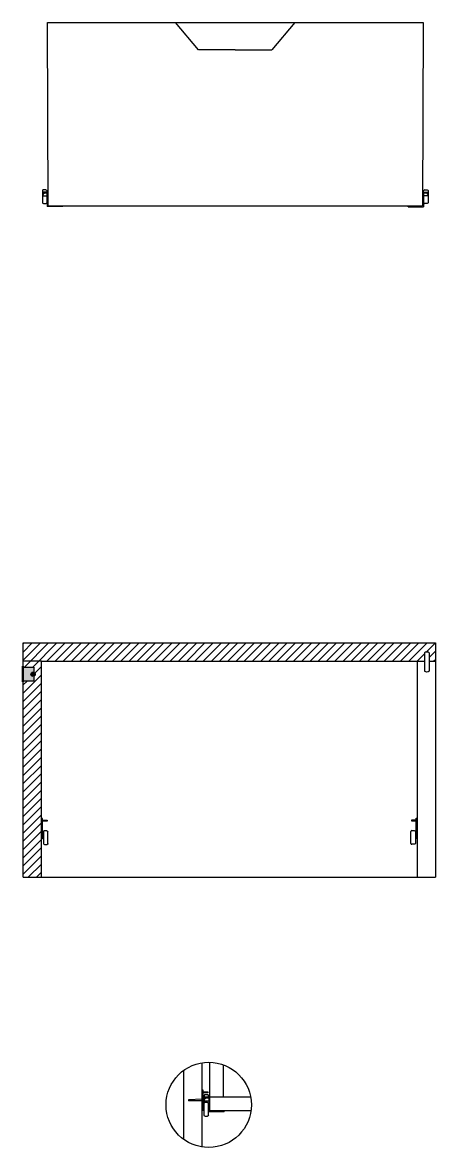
# Model space of a CAD drawing. Header units: millimetres. Extents: x -728 to 1441, y -1370 to 450.
# Drawn here: x -559.5 to -514.4, y 154.3 to 277.1 of the extents above; entities that cross this region are included whole.
import ezdxf

# ---------------------------------------------------------------- set-up
doc = ezdxf.new("R2010")
doc.units = ezdxf.units.MM
doc.linetypes.add('ACAD_ISO02W100', pattern=[15, 12, -3])
for name, color, linetype in [('campitura viti', 31, 'Continuous'), ('Dettagli', 252, 'Continuous'), ('Linee da tratteggiare', 9, 'ACAD_ISO02W100'), ('Simbolo zoom', 140, 'Continuous'), ('Tratteggi', 252, 'Continuous')]:
    doc.layers.add(name, color=color, linetype=linetype)

msp = doc.modelspace()

# ---------------------------------------------------------------- hatches: boundary and pattern name
at = {"layer": 'campitura viti', "transparency": 33554516}
h = msp.add_hatch(color=256, dxfattribs=at)
h.dxf.hatch_style = 1
h.paths.add_polyline_path([(-559.4368388710961, 206.7354301664045), (-559.4368388710961, 206.8347709504951), (-559.5101413640571, 206.8347709504951), (-559.5101413640571, 205.116568412016), (-559.4368388710964, 205.116568412016), (-559.4368388710964, 205.2076227303905)])
h.paths.add_polyline_path([(-558.2872710916656, 206.7354301664045), (-559.4368388710961, 206.7354301664045), (-559.4368388710961, 205.2076227303905), (-558.2872710916656, 205.2076227303905), (-558.2872710916656, 205.7239698714833, -0.5103880979207747), (-558.6005193205438, 205.9509033716013, -0.5103880979207747), (-558.2872710916656, 206.1778368717193)])
h = msp.add_hatch(color=256, dxfattribs=at)
h.dxf.hatch_style = 1
h.paths.add_polyline_path([(-558.1228685229416, 205.9509033716013, 1), (-558.6005193205438, 205.9509033716013, 1)])
at = {"layer": 'Tratteggi', "transparency": 33554516}
h = msp.add_hatch(dxfattribs=at)
h.set_pattern_fill('ANSI31', color=256, scale=0.2)
h.set_pattern_definition([(45, (0, 0), (-0.4490128060534577, 0.4490128060534577), [])])
h.paths.add_polyline_path([(-557.4368388710964, 207.3605215958887), (-558.1941612597384, 207.3605215958887), (-559.4368388710964, 207.3605215958887), (-559.4368388710964, 206.7354301664045), (-558.2872710916656, 206.7354301664045), (-558.2872710916656, 206.1767413129446, -0.6559905475920147), (-558.2872710916656, 205.7409331132103), (-558.2872710916656, 205.2076227303905), (-559.4368388710964, 205.2076227303905), (-559.4368388710964, 183.7924001687648), (-557.4368388710964, 183.7924001687648)])
h.paths.add_polyline_path([(-514.4368388710964, 209.3605215958887), (-559.4368388710964, 209.3605215958887), (-559.4368388710964, 207.3605215958887), (-558.1941612597384, 207.3605215958887), (-557.4368388710964, 207.3605215958887), (-516.4368388710964, 207.3605215958887), (-515.6276814417015, 207.3605215958887), (-515.6276814417015, 208.2732711007066, -0.4086879495182745), (-515.1276814417015, 208.2732711007066), (-515.1276814417015, 207.3605215958887), (-514.4368388710964, 207.3605215958887)])

# ---------------------------------------------------------------- linework, layer by layer
for p, q in [((-540.2959191786285, 274.0859592615375), (-542.7959191786285, 277.0859592615375)), ((-529.7959191786285, 277.0859592615375), (-532.2959191786285, 274.0859592615375)), ((-536.2959191786285, 274.0859592615375), (-540.2959191786285, 274.0859592615375)), ((-536.2959191786285, 274.0859592615375), (-532.2959191786285, 274.0859592615375)), ((-556.7146917953687, 257.0865554014736), (-515.8491800822339, 257.0866334651191)), ((-558.1941612597384, 207.3605215958887), (-559.4344360485384, 207.3605215958887)), ((-557.4368388710964, 207.3605215958887), (-558.1941612597384, 207.3605215958887)), ((-516.4368388710964, 207.3605215958887), (-515.6276814417015, 207.3605215958887)), ((-515.1276814417015, 207.3605215958887), (-514.4367713037439, 207.3605215958887)), ((-516.4401414971471, 190.2238012663693), (-516.4401414971471, 188.0377112831115))]:
    msp.add_line(p, q)
for points in [[(-556.71396750533, 257.0859592615375), (-556.7959191786285, 277.0859592615375), (-515.7959191786285, 277.0859592615375), (-515.8511380083601, 257.0859592615375)], [(-542.7959191786285, 277.0859592615375), (-529.7959191786285, 277.0859592615375)], [(-559.4368388710964, 206.7354301664045), (-559.4368388710964, 209.3605215958887), (-514.4368388710964, 209.3605215958887), (-514.4368388710964, 183.7924001687648)], [(-557.4368388710964, 183.7924001687648), (-557.4368388710964, 207.3605215958887), (-516.4368388710964, 207.3605215958887), (-516.4368388710964, 183.7924001687648)], [(-559.4368388710964, 183.7924001687648), (-559.4368388710964, 205.2076227303905)], [(-539.8883821251638, 154.3472225263046), (-539.8883821251638, 163.5503667468995)], [(-541.8867428070153, 155.1563110954898), (-541.8883821251638, 162.6350428867477)]]:
    msp.add_lwpolyline(points)
at = {"layer": 'Dettagli'}
for p, q in [((-557.3312037599844, 258.7502848309697), (-557.3320231007119, 257.4209296741584)), ((-556.7234327957649, 258.5824962428165), (-557.2994516281024, 258.5824962428165)), ((-557.2994516281024, 258.5824962428165), (-557.2994516281024, 258.4824962428165)), ((-557.2992694555478, 258.3769693552698), (-557.1992361490143, 258.3769693552698)), ((-557.2992694555478, 258.1769693552698), (-556.8200217432668, 258.1769693552698)), ((-557.2992361490142, 258.4813722448608), (-557.2992361490142, 258.1770220922403)), ((-556.9504767741564, 258.8383535654676), (-557.2174153185197, 258.837726780867)), ((-557.2006488094949, 258.4824962428165), (-556.8183164487455, 258.4824962428165)), ((-557.1994516281025, 258.4824962428165), (-557.1994516281025, 258.4824962428165)), ((-557.1992361490143, 258.4813722448608), (-557.1992361490143, 258.3769693552698)), ((-556.8325649838298, 257.4309692239891), (-556.8322087502531, 258.4824962428165)), ((-556.8321748725143, 258.5824962428165), (-556.8321253375852, 258.7287129942985)), ((-556.8191977243857, 258.4824962428165), (-556.8187627562966, 256.9852978823948)), ((-515.8388294562446, 258.5692674573189), (-515.2628106239072, 258.5692674573189)), ((-515.3616134425147, 258.4692674573189), (-515.7439458032641, 258.4692674573189)), ((-515.7430645276238, 258.4692674573189), (-515.743499495713, 256.9720690968971)), ((-515.2629927964617, 258.1637405697721), (-515.7422405087427, 258.1637405697721)), ((-515.7300873794952, 258.5692674573189), (-515.7301369144243, 258.7154842088008)), ((-515.7296972681797, 257.4177404384915), (-515.7300535017564, 258.4692674573189)), ((-515.6117854778531, 258.82512477997), (-515.3448469334899, 258.8244979953694)), ((-515.3630261029953, 258.4681434593632), (-515.3630261029953, 258.3637405697722)), ((-515.2629927964617, 258.3637405697721), (-515.3630261029953, 258.3637405697722)), ((-515.3628106239071, 258.4692674573189), (-515.3628106239071, 258.4692674573189)), ((-515.2630261029954, 258.4681434593632), (-515.2630261029954, 258.1637933067427)), ((-515.2628106239072, 258.5692674573189), (-515.2628106239072, 258.4692674573189)), ((-515.2310584920251, 258.7370560454721), (-515.2302391512976, 257.4077008886608)), ((-557.2197201306462, 257.3387054311557), (-556.9343897184172, 257.3389693404612)), ((-555.1264444603712, 256.9853042196112), (-556.8187627562966, 256.9852978823948)), ((-555.1264444603712, 256.9853042196112), (-555.1264444603712, 257.0854451574966)), ((-517.4358177916383, 256.9720754341136), (-517.4358177916383, 257.0722163719989)), ((-517.4358177916383, 256.9720754341136), (-515.743499495713, 256.9720690968971)), ((-515.3425421213633, 257.3254766456581), (-515.6278725335924, 257.3257405549635)), ((-515.6276814417015, 208.2732711007066), (-515.6276814417015, 206.2732711007066)), ((-515.1276814417015, 208.2732711007066), (-515.1276814417015, 206.2732711007066)), ((-557.3222291433622, 190.2114695700616), (-557.4222291433622, 190.2114695700616)), ((-557.4222291433622, 190.2114695700616), (-557.4222291433622, 188.0253795868039)), ((-557.3222291433622, 190.0133616513813), (-557.3222291433622, 190.2114695700616)), ((-557.322229143362, 188.1244088046469), (-557.3222291433622, 190.0133616513813)), ((-557.321349850874, 190.0271014296), (-556.8113735306742, 190.0271014296)), ((-556.8113735306742, 189.9271014295999), (-557.321349850874, 189.9271014295999)), ((-556.8113735306742, 190.0271014296), (-556.8113735306742, 189.9271014295999)), ((-516.5410207896354, 190.0394331259076), (-517.0509971098351, 190.0394331259076)), ((-517.0509971098351, 190.0394331259076), (-517.0509971098351, 189.9394331259076)), ((-517.0509971098351, 189.9394331259076), (-516.5410207896354, 189.9394331259076)), ((-516.5401414971471, 190.025693347689), (-516.5401414971471, 190.2238012663693)), ((-516.5401414971471, 190.2238012663693), (-516.4401414971471, 190.2238012663693)), ((-516.5401414971473, 188.1367405009546), (-516.5401414971471, 190.025693347689)), ((-557.4222291433622, 188.0253795868039), (-557.3223357242696, 188.0253795868039)), ((-557.322229143362, 188.1244088046469), (-557.2290795120358, 188.1244088046469)), ((-557.229141146485, 188.0244088046469), (-557.3222291433622, 188.0244088046469)), ((-557.2286710904191, 188.7870603293218), (-557.2294904311466, 187.4577051725105)), ((-556.8479441045911, 188.8751290638197), (-557.1148826489543, 188.8745022792191)), ((-556.7300323142645, 187.4677447223412), (-556.7295926680199, 188.7654884926505)), ((-556.7140251942046, 188.0244088046469), (-556.7298437290608, 188.0244088046469)), ((-556.7298098513221, 188.1244088046469), (-556.7140251942046, 188.1244088046469)), ((-517.1325607891872, 188.1367405009546), (-517.1483454463047, 188.1367405009546)), ((-517.1483454463047, 188.0367405009546), (-517.1325269114485, 188.0367405009546)), ((-517.1323383262448, 187.4800764186489), (-517.1327779724894, 188.7778201889582)), ((-517.0144265359182, 188.8874607601274), (-516.747487991555, 188.8868339755268)), ((-516.6336995500902, 188.7993920256295), (-516.6328802093627, 187.4700368688182)), ((-516.5401414971473, 188.1367405009546), (-516.6332911284735, 188.1367405009546)), ((-516.6332294940244, 188.0367405009546), (-516.5401414971471, 188.0367405009546)), ((-516.4401414971471, 188.0377112831115), (-516.5400349162397, 188.0377112831115)), ((-557.1171874610809, 187.3754809295078), (-556.8318570488518, 187.3757448388133)), ((-516.7451831794284, 187.3878126258155), (-517.0305135916575, 187.3880765351209)), ((-539.7957262575264, 160.5537798788887), (-539.8957262575265, 160.5537798788887)), ((-539.8957262575265, 160.5537798788887), (-539.8957262575265, 158.367689895631)), ((-539.7957262575264, 160.3556719602084), (-539.7957262575264, 160.5537798788887)), ((-539.7957262575263, 158.466719113474), (-539.7957262575264, 160.3556719602084)), ((-539.7948469650382, 160.3694117384271), (-539.2848706448385, 160.3694117384271)), ((-539.2848706448385, 160.269411738427), (-539.7948469650382, 160.269411738427)), ((-539.7883322469281, 159.649184852705), (-539.7214178767861, 159.649184852705)), ((-539.7217447554901, 159.6491766419797), (-539.7217447554901, 159.2896986295812)), ((-539.2848706448385, 160.3694117384271), (-539.2848706448385, 160.269411738427)), ((-539.8957262575265, 159.5610579796561), (-541.4071525660621, 159.5106697282209)), ((-541.4071525660621, 159.5106697282209), (-541.4036556240382, 159.405776821167)), ((-539.8957262575265, 159.3721814503349), (-541.4071525660621, 159.4058547300311)), ((-539.7957262575263, 158.466719113474), (-539.7025766262001, 158.466719113474)), ((-539.7217447554901, 159.2896986295812), (-539.7883322469281, 159.2896986295812)), ((-539.7021682045834, 159.1293706381489), (-539.7029875453109, 157.8000154813376)), ((-539.3214412187554, 159.2174393726468), (-539.5883797631186, 159.2168125880462)), ((-539.2035294284287, 157.8100550311683), (-539.2030897821842, 159.1077988014777)), ((-539.2033069654864, 158.466719113474), (-539.1875223083689, 158.466719113474)), ((-539.1875223083689, 158.466719113474), (-539.1875223083689, 158.366719113474)), ((-539.8957262575265, 158.367689895631), (-539.702692474064, 158.367689895631)), ((-539.5906845752452, 157.7177912383349), (-539.3053541630161, 157.7180551476404)), ((-539.1875223083689, 158.366719113474), (-539.2033408432251, 158.366719113474))]:
    msp.add_line(p, q, dxfattribs=at)
for points in [[(-557.2165493486455, 258.8382078655383, 0.2277070206417106), (-557.3304177257914, 258.7486408959209, 5.444620017149901)], [(-556.9520022133966, 258.8389088746313, -0.2587421903127309), (-556.8321253375852, 258.7287129942985, 0.8815976773685682)], [(-515.610260038613, 258.8256800891337, 0.2587421903127309), (-515.7301369144243, 258.7154842088008, -0.8815976773685682)], [(-515.3457129033641, 258.8249790800406, -0.2277070206417106), (-515.2318445262181, 258.7354121104232, -5.444620017149901)], [(-557.3320231007119, 257.4209296741584, 0.280338923642828), (-557.2197201306462, 257.3387054311557, -2.122600245990086)], [(-556.8325649838298, 257.4327423646356, -0.4105855416290223), (-556.9347893968206, 257.3390023291246, 1.426732061031557)], [(-515.7296972681797, 257.419513579138, 0.4105855416290223), (-515.6274728551889, 257.325773543627, -1.426732061031557)], [(-515.2302391512976, 257.4077008886608, -0.280338923642828), (-515.3425421213633, 257.3254766456581, 2.122600245990086)], [(-515.1276814417015, 208.2732711007066, 0.4086879495182745), (-515.6276814417015, 208.2732711007066, 0.002507340718208239)], [(-515.1276814417015, 206.2732711007066, -0.3485540345970906), (-515.6276814417015, 206.2732711007066, 0.2379965976717878)], [(-557.1140166790801, 188.8749833638904, 0.2277070206417106), (-557.2278850562261, 188.7854163942729, 5.444620017149901)], [(-556.8494695438312, 188.8756843729834, -0.2587421903127309), (-556.7295926680199, 188.7654884926505, 0.8815976773685682)], [(-517.0129010966781, 188.8880160692911, 0.2587421903127309), (-517.1327779724894, 188.7778201889582, -0.8815976773685682)], [(-516.7483539614292, 188.887315060198, -0.2277070206417106), (-516.6344855842832, 188.7977480905806, -5.444620017149901)], [(-557.2294904311466, 187.4577051725105, 0.280338923642828), (-557.1171874610809, 187.3754809295078, -2.122600245990086)], [(-556.7300323142645, 187.4695178629877, -0.4105855416290223), (-556.8322567272553, 187.3757778274767, 1.426732061031557)], [(-517.1323383262448, 187.4818495592954, 0.4105855416290223), (-517.030113913254, 187.3881095237844, -1.426732061031557)], [(-516.6328802093627, 187.4700368688182, -0.280338923642828), (-516.7451831794284, 187.3878126258155, 2.122600245990086)], [(-539.5875137932444, 159.2172936727175, 0.2277070206417106), (-539.7013821703904, 159.1277267031001, 5.444620017149901)], [(-539.3229666579955, 159.2179946818105, -0.2587421903127309), (-539.2030897821842, 159.1077988014777, 0.8815976773685682)], [(-539.7029875453109, 157.8000154813376, 0.280338923642828), (-539.5906845752452, 157.7177912383349, -2.122600245990086)], [(-539.2035294284287, 157.8118281718148, -0.4105855416290223), (-539.3057538414196, 157.7180881363038, 1.426732061031557)]]:
    msp.add_lwpolyline(points, format="xyb", dxfattribs=at)
msp.add_lwpolyline([(-559.4368388710964, 206.8347709504951), (-559.4368388710964, 205.116568412016), (-559.5101413640571, 205.116568412016), (-559.5101413640571, 206.8347709504951)], close=True, dxfattribs=at)
msp.add_lwpolyline([(-558.2872710916656, 205.7239698714833), (-558.2872710916656, 205.2076227303905), (-559.4368388710961, 205.2076227303905), (-559.4368388710961, 206.7354301664045), (-558.2872710916656, 206.7354301664045), (-558.2872710916656, 206.1778368717193)], dxfattribs=at)
at = {"layer": 'Linee da tratteggiare'}
for p, q in [((-539.0924554506928, 163.6023327470521), (-539.0924554506928, 158.3003427314929)), ((-537.6139755403041, 163.3289940565176), (-537.5924554506928, 159.8003427314929)), ((-539.7005095392087, 159.9651824049661), (-539.6978416576685, 159.140806821259)), ((-539.0927385749892, 159.7973938168129), (-539.6687574073267, 159.7973938168129)), ((-539.6687574073267, 159.7973938168129), (-539.6687574073267, 159.6973938168129)), ((-539.6685419282385, 159.6962698188572), (-539.6685419282385, 159.3919196662367)), ((-539.3197825533807, 160.053251139464), (-539.586721097744, 160.0526243548634)), ((-539.5699545887192, 159.6973938168129), (-539.1876222279698, 159.6973938168129)), ((-539.5687574073266, 159.6973938168129), (-539.5687574073266, 159.6973938168129)), ((-539.5685419282385, 159.6962698188572), (-539.5685419282385, 159.5918669292662)), ((-539.2014806517385, 159.7973938168129), (-539.2014311168095, 159.9436105682948)), ((-539.18850350361, 159.6973938168129), (-539.1880685355209, 158.2001954563912)), ((-534.6123198608806, 159.8003427314929), (-539.0924554506928, 159.8003427314929)), ((-539.6685752347721, 159.5918669292661), (-539.5685419282385, 159.5918669292662)), ((-539.6685752347721, 159.3918669292661), (-539.1893275224911, 159.3918669292661)), ((-537.4957502395955, 158.2002017936076), (-539.1880685355209, 158.2001954563912)), ((-534.5537875239006, 158.3003427314929), (-539.0924554506928, 158.3003427314929)), ((-537.4957502395955, 158.2002017936076), (-537.4957502395955, 158.3003427314929))]:
    msp.add_line(p, q, dxfattribs=at)
for points in [[(-539.5858551278698, 160.0531054395346, 0.2277070206417106), (-539.6997235050158, 159.9635384699172, 5.444620017149901)], [(-539.3213079926209, 160.0538064486277, -0.2587421903127309), (-539.2014311168095, 159.9436105682948, 0.8815976773685682)]]:
    msp.add_lwpolyline(points, format="xyb", dxfattribs=at)
at = {"layer": 'Simbolo zoom'}
msp.add_circle((-539.1882860195655, 158.948794636602), 4.654524727976126, dxfattribs=at)
at = {"layer": 'Tratteggi'}
msp.add_line((-559.4368388710964, 183.7924001687648), (-514.4368388710964, 183.7924001687648), dxfattribs=at)
msp.add_circle((-558.3616939217427, 205.9509033716013), 0.2388253988010547, dxfattribs=at)

doc.saveas('drawing.dxf')
